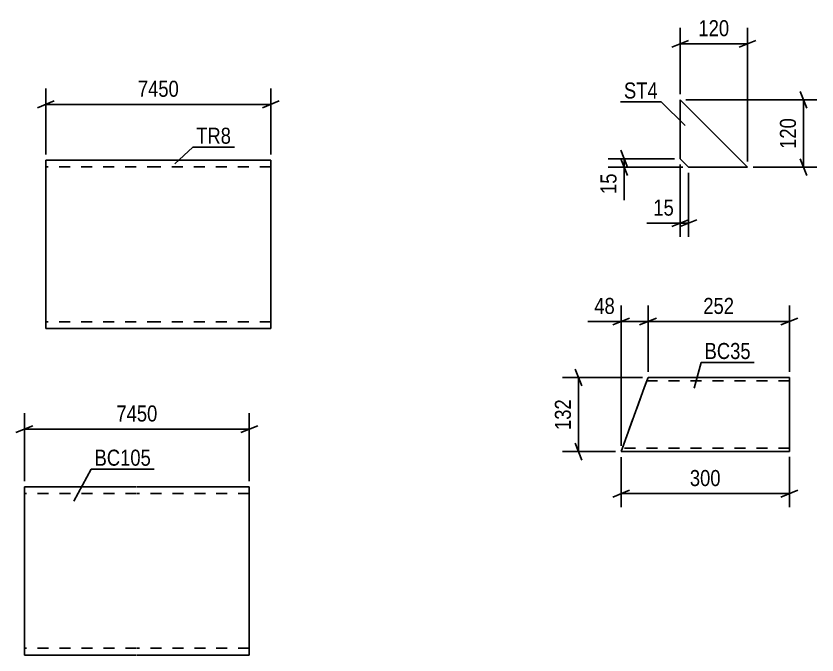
# Model space of a CAD drawing. Header units: millimetres. Extents: x 0 to 841, y 0 to 594.
# Drawn here: x 505 to 647.8, y 282.9 to 396.8 of the extents above; entities that cross this region are included whole.
import ezdxf

# ---------------------------------------------------------------- set-up
doc = ezdxf.new("R2010")
doc.units = ezdxf.units.MM
doc.linetypes.add('DXK_LINE_DOT2', pattern=[3.9198, 1.9599, -1.9599])
doc.styles.add('Arial Narrow', font='ARIALN.TTF', dxfattribs={"height": 0.2})

# ---------------------------------------------------------------- blocks, each defined once
blk = doc.blocks.new('Part-389627663-1375 - 1359')
at = {"color": 2, "linetype": 'Continuous'}
for p, q in [((635.45, 369.88), (623.45, 381.88)), ((623.45, 381.88), (623.45, 371.38)), ((623.45, 371.38), (624.95, 369.88)), ((624.95, 369.88), (635.45, 369.88))]:
    blk.add_line(p, q, dxfattribs=at)
at = {"color": 7, "linetype": 'DXK_LINE_DOT2'}
blk.add_line((623.45, 371.38), (623.45, 381.88), dxfattribs=at)
blk = doc.blocks.new('Part-389627663-1338 - 1320')
at = {"color": 2, "linetype": 'Continuous'}
for p, q in [((530.36, 371.11), (510.36, 371.11)), ((510.36, 343.51), (510.36, 371.11)), ((550.46, 371.11), (530.46, 371.11)), ((550.46, 371.11), (550.46, 341.11)), ((510.36, 341.11), (510.36, 343.51)), ((530.36, 341.11), (510.36, 341.11)), ((550.46, 341.11), (530.46, 341.11))]:
    blk.add_line(p, q, dxfattribs=at)
at = {"color": 7, "linetype": 'DXK_LINE_DOT2'}
for p, q in [((530.36, 369.91), (510.36, 369.91)), ((550.46, 369.91), (530.46, 369.91)), ((510.36, 341.29), (510.36, 343.51)), ((510.36, 342.31), (510.36, 342.4)), ((530.36, 342.31), (510.36, 342.31)), ((550.46, 342.31), (530.46, 342.31)), ((550.46, 342.31), (550.46, 342.4))]:
    blk.add_line(p, q, dxfattribs=at)
blk = doc.blocks.new('Part-389627663-1263 - 1233')
at = {"color": 2, "linetype": 'Continuous'}
for p, q in [((526.53, 312.87), (506.53, 312.87)), ((506.53, 285.27), (506.53, 312.87)), ((546.63, 312.87), (526.63, 312.87)), ((546.63, 312.87), (546.63, 312.69)), ((546.63, 312.69), (546.63, 282.87)), ((506.53, 282.87), (506.53, 285.27)), ((526.53, 282.87), (506.53, 282.87)), ((546.63, 282.87), (526.63, 282.87))]:
    blk.add_line(p, q, dxfattribs=at)
at = {"color": 7, "linetype": 'DXK_LINE_DOT2'}
for p, q in [((526.53, 311.67), (506.53, 311.67)), ((546.63, 311.67), (526.63, 311.67)), ((506.53, 283.06), (506.53, 285.27)), ((506.53, 284.07), (506.53, 284.17)), ((526.53, 284.07), (506.53, 284.07)), ((546.63, 284.07), (526.63, 284.07)), ((546.63, 284.07), (546.63, 284.17))]:
    blk.add_line(p, q, dxfattribs=at)
blk = doc.blocks.new('Part-389627663-12476 - 12475')
at = {"color": 7, "linetype": 'DXK_LINE_DOT2'}
for p, q in [((617.72, 332.35), (612.92, 319.15)), ((617.37, 331.38), (617.44, 331.57)), ((617.44, 331.57), (617.45, 331.61)), ((617.45, 331.61), (617.49, 331.7)), ((617.49, 331.7), (617.51, 331.75)), ((642.92, 331.75), (617.51, 331.75)), ((642.92, 332), (642.92, 331.15)), ((642.92, 331.61), (642.92, 331.15)), ((642.92, 320.35), (642.92, 331.38)), ((642.92, 320.35), (642.92, 319.5)), ((642.92, 319.75), (613.14, 319.75)), ((642.92, 319.15), (642.92, 319.24))]:
    blk.add_line(p, q, dxfattribs=at)
at = {"color": 2, "linetype": 'Continuous'}
for p, q in [((617.72, 332.35), (617.29, 331.15)), ((617.72, 332.35), (617.72, 332.35)), ((642.92, 332.35), (617.72, 332.35)), ((642.92, 332.35), (642.92, 332.26)), ((642.92, 332.26), (642.92, 332)), ((642.92, 332), (642.92, 331.15)), ((617.29, 331.15), (612.92, 319.15)), ((642.92, 331.15), (642.92, 320.35)), ((642.92, 319.15), (642.92, 320.35)), ((642.92, 319.15), (612.92, 319.15))]:
    blk.add_line(p, q, dxfattribs=at)
blk = doc.blocks.new('StraightDimension-389627663-1419 - 1359')
at = {"color": 7, "linetype": 'Continuous'}
for p, q in [((644.85, 383.38), (646.05, 380.38)), ((624.45, 381.88), (647.85, 381.88)), ((645.45, 369.88), (645.45, 381.88)), ((646.05, 368.38), (644.85, 371.38)), ((636.45, 369.88), (647.85, 369.88))]:
    blk.add_line(p, q, dxfattribs=at)
at = {"color": 0}
blk.add_wipeout([(644.7, 379.23), (640.5, 379.23), (640.5, 372.54), (644.7, 372.54)], dxfattribs=at)
at = {"color": 3, "style": 'Arial Narrow'}
blk.add_text('120', height=2.863, rotation=90.0002, dxfattribs=at).set_placement((644.1, 373.14))
blk = doc.blocks.new('StraightDimension-389627663-1398 - 1359')
at = {"color": 7, "linetype": 'Continuous'}
for p, q in [((623.45, 382.88), (623.45, 394.73)), ((635.45, 370.88), (635.45, 394.73)), ((621.95, 391.28), (624.95, 392.48)), ((623.45, 391.88), (635.45, 391.88)), ((636.95, 392.48), (633.95, 391.28))]:
    blk.add_line(p, q, dxfattribs=at)
at = {"color": 0}
blk.add_wipeout([(632.79, 392.63), (632.79, 396.83), (626.11, 396.83), (626.11, 392.63)], dxfattribs=at)
at = {"color": 3, "style": 'Arial Narrow'}
blk.add_text('120', height=2.863, dxfattribs=at).set_placement((626.71, 393.23))
blk = doc.blocks.new('StraightDimension-389627663-1382 - 1359')
at = {"color": 7, "linetype": 'Continuous'}
for p, q in [((623.45, 370.38), (623.45, 357.48)), ((624.95, 368.88), (624.95, 357.48)), ((621.95, 359.28), (624.95, 360.48)), ((626.45, 360.48), (623.45, 359.28)), ((623.45, 359.88), (617.54, 359.88)), ((623.45, 359.88), (617.54, 359.88)), ((623.45, 359.88), (624.95, 359.88))]:
    blk.add_line(p, q, dxfattribs=at)
at = {"color": 0}
blk.add_wipeout([(622.92, 360.63), (622.92, 364.83), (618.07, 364.83), (618.07, 360.63)], dxfattribs=at)
at = {"color": 3, "style": 'Arial Narrow'}
blk.add_text('15', height=2.863, dxfattribs=at).set_placement((618.67, 361.23))
blk = doc.blocks.new('StraightDimension-389627663-1408 - 1359')
at = {"color": 7, "linetype": 'Continuous'}
for p, q in [((612.85, 372.88), (614.05, 369.88)), ((622.45, 371.38), (610.6, 371.38)), ((614.05, 368.38), (612.85, 371.38)), ((613.45, 369.88), (613.45, 371.38)), ((623.95, 369.88), (610.6, 369.88)), ((613.45, 369.88), (613.45, 363.98)), ((613.45, 369.88), (613.45, 363.98))]:
    blk.add_line(p, q, dxfattribs=at)
at = {"color": 0}
blk.add_wipeout([(612.7, 369.36), (608.5, 369.36), (608.5, 364.5), (612.7, 364.5)], dxfattribs=at)
at = {"color": 3, "style": 'Arial Narrow'}
blk.add_text('15', height=2.863, rotation=90.0002, dxfattribs=at).set_placement((612.1, 365.1))
blk = doc.blocks.new('StraightDimension-389627663-1343 - 1320')
at = {"color": 7, "linetype": 'Continuous'}
for p, q in [((510.36, 372.11), (510.36, 383.93)), ((550.46, 372.11), (550.46, 383.93)), ((511.86, 381.68), (508.86, 380.48)), ((548.96, 380.48), (551.96, 381.68)), ((510.36, 381.08), (550.46, 381.08))]:
    blk.add_line(p, q, dxfattribs=at)
at = {"color": 0}
blk.add_wipeout([(534.67, 381.83), (534.67, 386.03), (526.16, 386.03), (526.16, 381.83)], dxfattribs=at)
at = {"color": 3, "style": 'Arial Narrow'}
blk.add_text('7450', height=2.863, dxfattribs=at).set_placement((526.76, 382.43))
blk = doc.blocks.new('StraightDimension-389627663-1301 - 1233')
at = {"color": 7, "linetype": 'Continuous'}
for p, q in [((506.53, 313.87), (506.53, 326.01)), ((546.63, 313.87), (546.63, 326.01)), ((508.03, 323.76), (505.03, 322.56)), ((506.53, 323.16), (546.63, 323.16)), ((545.13, 322.56), (548.13, 323.76))]:
    blk.add_line(p, q, dxfattribs=at)
at = {"color": 0}
blk.add_wipeout([(530.84, 323.91), (530.84, 328.11), (522.33, 328.11), (522.33, 323.91)], dxfattribs=at)
at = {"color": 3, "style": 'Arial Narrow'}
blk.add_text('7450', height=2.863, dxfattribs=at).set_placement((522.93, 324.51))
blk = doc.blocks.new('StraightDimension-389627663-21256 - 12475')
at = {"color": 7, "linetype": 'Continuous'}
for p, q in [((617.72, 333.35), (617.72, 345.2)), ((642.92, 333.35), (642.92, 345.2)), ((619.22, 342.95), (616.22, 341.75)), ((641.42, 341.75), (644.42, 342.95)), ((617.72, 342.35), (642.92, 342.35))]:
    blk.add_line(p, q, dxfattribs=at)
at = {"color": 0}
blk.add_wipeout([(633.66, 343.1), (633.66, 347.3), (626.98, 347.3), (626.98, 343.1)], dxfattribs=at)
at = {"color": 3, "style": 'Arial Narrow'}
blk.add_text('252', height=2.863, dxfattribs=at).set_placement((627.58, 343.7))
blk = doc.blocks.new('StraightDimension-389627663-12734 - 12475')
at = {"color": 7, "linetype": 'Continuous'}
for p, q in [((605.92, 330.85), (604.72, 333.85)), ((616.72, 332.35), (602.47, 332.35)), ((605.32, 319.15), (605.32, 332.35)), ((604.72, 320.65), (605.92, 317.65)), ((611.92, 319.15), (602.47, 319.15))]:
    blk.add_line(p, q, dxfattribs=at)
at = {"color": 0}
blk.add_wipeout([(604.57, 329.09), (600.37, 329.09), (600.37, 322.4), (604.57, 322.4)], dxfattribs=at)
at = {"color": 3, "style": 'Arial Narrow'}
blk.add_text('132', height=2.863, rotation=90.0002, dxfattribs=at).set_placement((603.97, 323))
blk = doc.blocks.new('StraightDimension-389627663-21257 - 12475')
at = {"color": 7, "linetype": 'Continuous'}
for p, q in [((612.92, 320.15), (612.92, 345.2)), ((617.72, 333.35), (617.72, 345.2)), ((611.42, 341.75), (614.42, 342.95)), ((619.22, 342.95), (616.22, 341.75)), ((612.92, 342.35), (607.01, 342.35)), ((612.92, 342.35), (607.01, 342.35)), ((612.92, 342.35), (617.72, 342.35))]:
    blk.add_line(p, q, dxfattribs=at)
at = {"color": 0}
blk.add_wipeout([(612.39, 343.1), (612.39, 347.3), (607.54, 347.3), (607.54, 343.1)], dxfattribs=at)
at = {"color": 3, "style": 'Arial Narrow'}
blk.add_text('48', height=2.863, dxfattribs=at).set_placement((608.14, 343.7))
blk = doc.blocks.new('StraightDimension-389627663-18592 - 12475')
at = {"color": 7, "linetype": 'Continuous'}
for p, q in [((612.92, 318.15), (612.92, 309.25)), ((642.92, 318.19), (642.92, 309.25)), ((614.42, 312.25), (611.42, 311.05)), ((612.92, 311.65), (642.92, 311.65)), ((641.42, 311.05), (644.42, 312.25))]:
    blk.add_line(p, q, dxfattribs=at)
at = {"color": 0}
blk.add_wipeout([(631.26, 312.4), (631.26, 316.6), (624.58, 316.6), (624.58, 312.4)], dxfattribs=at)
at = {"color": 3, "style": 'Arial Narrow'}
blk.add_text('300', height=2.863, dxfattribs=at).set_placement((625.18, 313))
blk = doc.blocks.new('Mark-389627663-1371 - 1359')
at = {"color": 0}
blk.add_wipeout([(619.46, 382.12), (619.46, 385.12), (613.43, 385.12), (613.43, 382.12)], dxfattribs=at)
blk.add_wipeout([(619.46, 382.12), (619.46, 385.12), (613.43, 385.12), (613.43, 382.12)], dxfattribs=at)
at = {"color": 30, "linetype": 'Continuous'}
for p in [(612.83, 381.52), (624.36, 377.29)]:
    blk.add_line(p, (620.06, 381.52), dxfattribs=at)
at = {"color": 3, "style": 'Arial Narrow'}
blk.add_text('ST4', height=2.863, dxfattribs=at).set_placement((613.43, 382.12))
blk = doc.blocks.new('Mark-389627663-1334 - 1320')
at = {"color": 0}
blk.add_wipeout([(543.37, 374.05), (543.37, 377.05), (537.16, 377.05), (537.16, 374.05)], dxfattribs=at)
blk.add_wipeout([(543.37, 374.05), (543.37, 377.05), (537.16, 377.05), (537.16, 374.05)], dxfattribs=at)
at = {"color": 30, "linetype": 'Continuous'}
for p, q in [((533.34, 370.48), (536.56, 373.45)), ((536.56, 373.45), (543.97, 373.45))]:
    blk.add_line(p, q, dxfattribs=at)
at = {"color": 3, "style": 'Arial Narrow'}
blk.add_text('TR8', height=2.863, dxfattribs=at).set_placement((537.16, 374.05))
blk = doc.blocks.new('Mark-389627663-1258 - 1233')
at = {"color": 0}
blk.add_wipeout([(529.09, 316.63), (529.09, 319.63), (519.04, 319.63), (519.04, 316.63)], dxfattribs=at)
blk.add_wipeout([(529.09, 316.63), (529.09, 319.63), (519.04, 319.63), (519.04, 316.63)], dxfattribs=at)
at = {"color": 30, "linetype": 'Continuous'}
for p, q in [((515.36, 310.28), (518.44, 316.03)), ((518.44, 316.03), (529.69, 316.03))]:
    blk.add_line(p, q, dxfattribs=at)
at = {"color": 3, "style": 'Arial Narrow'}
blk.add_text('BC105', height=2.863, dxfattribs=at).set_placement((519.04, 316.63))
blk = doc.blocks.new('Mark-389627663-14015 - 12475')
at = {"color": 0}
blk.add_wipeout([(636.03, 335.66), (636.03, 338.66), (627.81, 338.66), (627.81, 335.66)], dxfattribs=at)
blk.add_wipeout([(636.03, 335.66), (636.03, 338.66), (627.81, 338.66), (627.81, 335.66)], dxfattribs=at)
at = {"color": 30, "linetype": 'Continuous'}
for p, q in [((625.95, 330.45), (627.21, 335.06)), ((627.21, 335.06), (636.63, 335.06))]:
    blk.add_line(p, q, dxfattribs=at)
at = {"color": 3, "style": 'Arial Narrow'}
blk.add_text('BC35', height=2.863, dxfattribs=at).set_placement((627.81, 335.66))

msp = doc.modelspace()

# ---------------------------------------------------------------- block references
for name in ['StraightDimension-389627663-1343 - 1320', 'Part-389627663-1375 - 1359', 'Part-389627663-1338 - 1320', 'StraightDimension-389627663-21256 - 12475', 'Part-389627663-12476 - 12475', 'StraightDimension-389627663-1301 - 1233', 'Part-389627663-1263 - 1233']:
    msp.add_blockref(name, (0, 0))

# ---------------------------------------------------------------- next in the draw order: block references
for name in ['StraightDimension-389627663-1419 - 1359', 'Mark-389627663-1334 - 1320', 'Mark-389627663-14015 - 12475', 'StraightDimension-389627663-12734 - 12475', 'Mark-389627663-1258 - 1233']:
    msp.add_blockref(name, (0, 0))

# ---------------------------------------------------------------- next in the draw order: block references
for name in ['StraightDimension-389627663-1398 - 1359', 'StraightDimension-389627663-21257 - 12475', 'StraightDimension-389627663-18592 - 12475']:
    msp.add_blockref(name, (0, 0))

# ---------------------------------------------------------------- next in the draw order: block references
for name in ['Mark-389627663-1371 - 1359', 'StraightDimension-389627663-1382 - 1359']:
    msp.add_blockref(name, (0, 0))

# ---------------------------------------------------------------- next in the draw order: block references
msp.add_blockref('StraightDimension-389627663-1408 - 1359', (0, 0))

doc.saveas('drawing.dxf')
